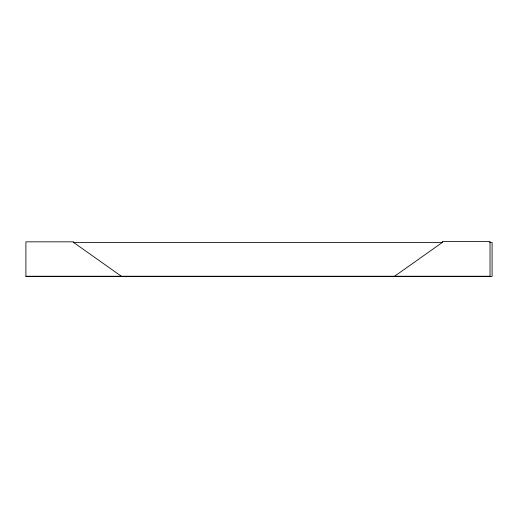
<?xml version="1.0" encoding="UTF-8"?>
<svg xmlns="http://www.w3.org/2000/svg" width="518" height="518" viewBox="0 0 518 518"><rect width="100%" height="100%" fill="white"/><g stroke="black" fill="none" stroke-linecap="round" stroke-linejoin="round"><path stroke-width="0.78" d="M394.586 276.236L442.307 242.476L442.307 241.479L490.028 241.479L490.028 276.236M489.672 242.476L492.1 242.476L492.1 276.521L25.9 276.521L25.9 241.835L73.621 241.835L73.621 242.476L442.728 242.476M25.9 276.236L490.099 276.236M73.621 242.476L121.341 276.236"/></g></svg>
